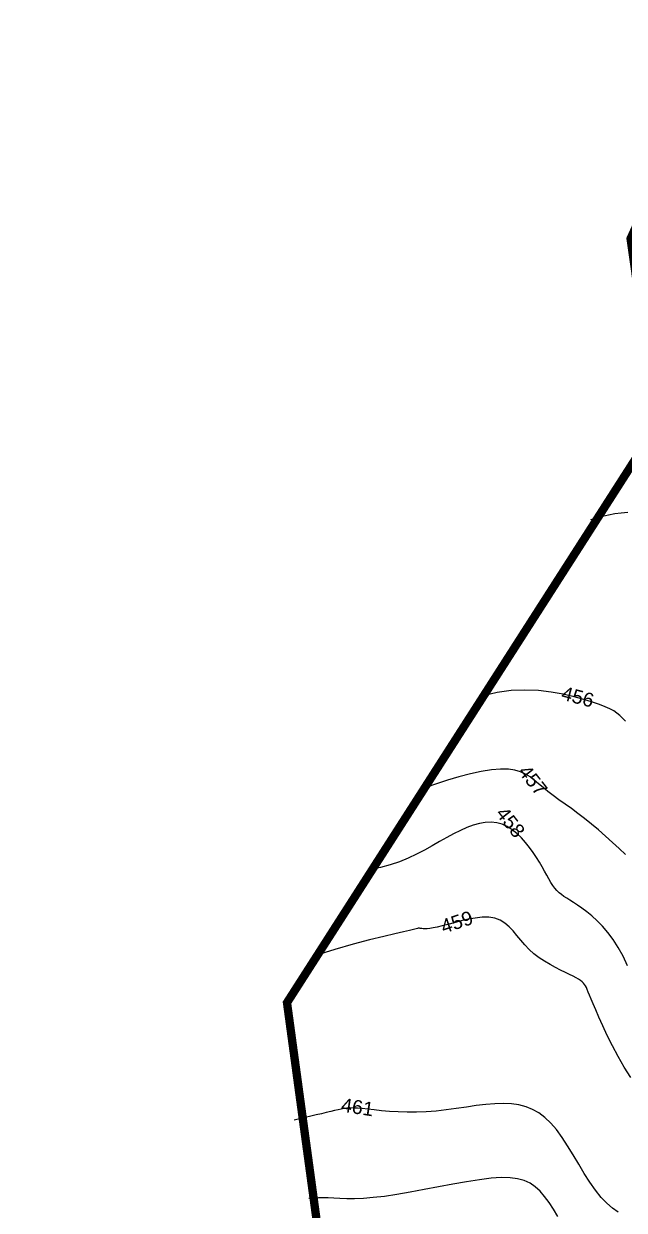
# Model space of a CAD drawing. Header units: metres. Extents: x 218545 to 227455, y 1543467 to 1556082.
# Drawn here: x 219586 to 219801.8, y 1551791.8 to 1552218.2 of the extents above; entities that cross this region are included whole.
import ezdxf

# ---------------------------------------------------------------- set-up
doc = ezdxf.new("R2010")
doc.units = ezdxf.units.M
doc.header["$MEASUREMENT"] = 0
doc.layers.add('2 M CONTOUR', color=33, linetype='Continuous')
doc.layers.add('SATGE-2', color=160, linetype='Continuous')
doc.layers.add('BO', color=7, linetype='Continuous', lineweight=30)
doc.styles.get("Standard").update_dxf_attribs({"font": 'arial.ttf'})

msp = doc.modelspace()

# ---------------------------------------------------------------- linework, layer by layer
at = {"layer": '2 M CONTOUR'}
for points in [[(219803.05213, 1552042.49026), (219800.65994, 1552042.32881), (219798.36813, 1552042.02785), (219796.148, 1552041.61283), (219793.97085, 1552041.10919), (219791.80798, 1552040.54236), (219789.6307, 1552039.93781)], [(219802.18177, 1551967.61032), (219801.16408, 1551968.66805), (219800.18108, 1551969.60208), (219799.14929, 1551970.44472), (219797.98524, 1551971.22828), (219796.60545, 1551971.98504), (219794.92644, 1551972.74731), (219792.86476, 1551973.5474), (219790.33691, 1551974.41759), (219787.28443, 1551975.3709), (219783.7489, 1551976.34311), (219779.79687, 1551977.25071), (219775.49492, 1551978.0102), (219770.90962, 1551978.53808), (219766.10754, 1551978.75083), (219761.15524, 1551978.56494), (219756.11931, 1551977.89692), (219751.06499, 1551976.69608)], [(219802.1895, 1551919.62168), (219799.90996, 1551921.79013), (219797.51558, 1551924.01809), (219795.04412, 1551926.25582), (219792.53335, 1551928.45361), (219790.02103, 1551930.56171), (219787.5414, 1551932.54102), (219785.11457, 1551934.39493), (219782.75714, 1551936.13745), (219780.48569, 1551937.7826), (219778.31681, 1551939.34438), (219776.26709, 1551940.83683), (219774.35312, 1551942.27394), (219772.59148, 1551943.66974), (219770.98189, 1551945.02911), (219769.45658, 1551946.32046), (219767.93091, 1551947.50305), (219766.32023, 1551948.53619), (219764.5399, 1551949.37913), (219762.50527, 1551949.99115), (219760.13171, 1551950.33154), (219757.33457, 1551950.35958), (219754.06322, 1551950.04998), (219750.40313, 1551949.43927), (219746.47376, 1551948.57941), (219742.39458, 1551947.52235), (219738.28507, 1551946.32008), (219734.26471, 1551945.02453), (219730.45296, 1551943.68769), (219730.02876, 1551943.52621)], [(219802.93509, 1551879.65107), (219801.34304, 1551883.06615), (219799.63682, 1551886.2355), (219797.81993, 1551889.08655), (219795.92272, 1551891.62216), (219793.98223, 1551893.86408), (219792.03551, 1551895.83405), (219790.11961, 1551897.55381), (219788.27159, 1551899.04511), (219786.52848, 1551900.32969), (219784.92733, 1551901.42929), (219783.49573, 1551902.36832), (219782.22336, 1551903.18183), (219781.09044, 1551903.90751), (219780.07719, 1551904.58307), (219779.16382, 1551905.24623), (219778.33056, 1551905.93468), (219777.55761, 1551906.68614), (219776.82521, 1551907.5383), (219776.11388, 1551908.52118), (219775.40548, 1551909.63407), (219774.68219, 1551910.86854), (219773.92619, 1551912.21618), (219773.11965, 1551913.66857), (219772.24474, 1551915.2173), (219771.28365, 1551916.85396), (219770.21855, 1551918.57012), (219769.03562, 1551920.35024), (219767.7371, 1551922.15027), (219766.32921, 1551923.919), (219764.81819, 1551925.60526), (219763.21027, 1551927.15784), (219761.51169, 1551928.52555), (219759.72869, 1551929.6572), (219757.86749, 1551930.5016), (219755.93347, 1551931.01994), (219753.92859, 1551931.22287), (219751.85393, 1551931.13345), (219749.71059, 1551930.7747), (219747.49967, 1551930.16969), (219745.22225, 1551929.34144), (219742.87944, 1551928.31301), (219740.47232, 1551927.10742), (219737.99939, 1551925.75172), (219735.44883, 1551924.2889), (219732.80619, 1551922.76592), (219730.05706, 1551921.22979), (219727.18701, 1551919.72746), (219724.1816, 1551918.30593), (219721.02641, 1551917.01217), (219717.70701, 1551915.89317), (219714.22433, 1551914.98342), (219710.64072, 1551914.26756)], [(219804.07765, 1551839.49223), (219801.73574, 1551843.19726), (219799.54129, 1551847.04406), (219797.51613, 1551850.90092), (219795.68208, 1551854.63612), (219794.06099, 1551858.11793), (219792.67466, 1551861.21463), (219791.53552, 1551863.82595), (219790.61824, 1551865.97739), (219789.88808, 1551867.7259), (219789.3103, 1551869.12842), (219788.85016, 1551870.2419), (219788.47292, 1551871.12328), (219788.14384, 1551871.82952), (219787.82818, 1551872.41755), (219787.49224, 1551872.93815), (219787.1065, 1551873.41731), (219786.64249, 1551873.87485), (219786.07172, 1551874.33061), (219785.36573, 1551874.80439), (219784.49604, 1551875.31603), (219783.43416, 1551875.88533), (219782.15163, 1551876.53213), (219780.63379, 1551877.27358), (219778.9212, 1551878.11616), (219777.06826, 1551879.06371), (219775.12936, 1551880.12005), (219773.15889, 1551881.289), (219771.21123, 1551882.57438), (219769.34079, 1551883.98003), (219767.60194, 1551885.50976), (219766.03024, 1551887.15583), (219764.58589, 1551888.86421), (219763.21026, 1551890.56931), (219761.84472, 1551892.20553), (219760.43063, 1551893.70726), (219758.90937, 1551895.00892), (219757.22229, 1551896.04491), (219755.31076, 1551896.74962), (219753.13845, 1551897.0797), (219750.75827, 1551897.08074), (219748.24539, 1551896.82056), (219745.67502, 1551896.36698), (219743.12235, 1551895.78783), (219740.66258, 1551895.15094), (219738.3709, 1551894.52413), (219736.32251, 1551893.97522), (219734.57504, 1551893.55745), (219733.11586, 1551893.26565), (219731.91477, 1551893.08007), (219730.94159, 1551892.98096), (219730.16611, 1551892.94855), (219729.55815, 1551892.9631), (219729.0875, 1551893.00485), (219728.72399, 1551893.05403), (219728.44073, 1551893.09443), (219728.22418, 1551893.1239), (219728.0641, 1551893.14385), (219727.95028, 1551893.15567), (219727.87249, 1551893.16075), (219727.8205, 1551893.16048), (219727.78408, 1551893.15626), (219727.75301, 1551893.14948), (219727.69536, 1551893.13572), (219727.49241, 1551893.08726), (219727.00372, 1551892.97059), (219726.08888, 1551892.75218), (219724.60744, 1551892.3985), (219722.41899, 1551891.87602), (219719.3831, 1551891.15122), (219715.35934, 1551890.19057), (219710.27449, 1551888.96066), (219704.32422, 1551887.42848), (219697.77138, 1551885.56114), (219690.87885, 1551883.32576)], [(219799.62502, 1551791.18477), (219797.51794, 1551792.61506), (219795.45579, 1551794.34135), (219793.4242, 1551796.45095), (219791.41048, 1551798.99832), (219789.40857, 1551801.90651), (219787.41403, 1551805.06571), (219785.42244, 1551808.36611), (219783.42939, 1551811.69791), (219781.43045, 1551814.9513), (219779.42121, 1551818.01649), (219777.39723, 1551820.78365), (219775.35064, 1551823.16487), (219773.2597, 1551825.15978), (219771.09921, 1551826.78986), (219768.84397, 1551828.07664), (219766.46878, 1551829.0416), (219763.94843, 1551829.70627), (219761.25774, 1551830.09213), (219758.37151, 1551830.22069), (219755.27504, 1551830.1185), (219751.99576, 1551829.83226), (219748.5716, 1551829.41372), (219745.0405, 1551828.91463), (219741.44039, 1551828.38672), (219737.8092, 1551827.88175), (219734.18488, 1551827.45146), (219730.60534, 1551827.1476), (219727.10753, 1551827.00797), (219723.72428, 1551827.01469), (219720.48744, 1551827.1359), (219717.42884, 1551827.33979), (219714.58033, 1551827.59451), (219711.97373, 1551827.86823), (219709.6409, 1551828.12912), (219707.61367, 1551828.34534), (219705.9073, 1551828.49094), (219704.47068, 1551828.56352), (219703.23615, 1551828.56655), (219702.13603, 1551828.50351), (219701.10265, 1551828.37786), (219700.06833, 1551828.19309), (219698.9654, 1551827.95268), (219697.72617, 1551827.6601), (219696.29928, 1551827.31943), (219694.69854, 1551826.93727), (219692.95409, 1551826.5208), (219691.09606, 1551826.0772), (219689.15456, 1551825.61368), (219687.15973, 1551825.13743), (219685.14168, 1551824.65563), (219683.13055, 1551824.17549)], [(219777.95361, 1551789.59229), (219776.36572, 1551792.17667), (219774.76965, 1551794.61155), (219773.16187, 1551796.80969), (219771.52804, 1551798.6993), (219769.81044, 1551800.2703), (219767.94051, 1551801.52806), (219765.84971, 1551802.47793), (219763.46946, 1551803.12527), (219760.73123, 1551803.47543), (219757.56644, 1551803.53378), (219753.90654, 1551803.30568), (219749.71628, 1551802.80624), (219745.09358, 1551802.08964), (219740.16966, 1551801.21982), (219735.07573, 1551800.26074), (219729.94301, 1551799.27633), (219724.90273, 1551798.33054), (219720.08611, 1551797.4873), (219715.62436, 1551796.81056), (219711.6197, 1551796.34719), (219708.05833, 1551796.07571), (219704.89742, 1551795.95758), (219702.09417, 1551795.95425), (219699.60577, 1551796.02717), (219697.38939, 1551796.13779), (219695.40224, 1551796.24756), (219693.6015, 1551796.31794), (219691.9285, 1551796.31365), (219690.26116, 1551796.21252), (219688.46155, 1551795.99564)]]:
    msp.add_lwpolyline(points, dxfattribs=at)
at = {"layer": 'BO', "ltscale": 100, "const_width": 3, "elevation": -1469.86579}
msp.add_lwpolyline([(219587.53063, 1551681.97468), (219691.66685, 1551785.12395), (219680.608, 1551866.41314), (219813.56157, 1552073.8656), (219804.03796, 1552140.92324), (219887.21041, 1552323.74506), (219828.85962, 1552346.50964), (219819.52231, 1552468.42724), (219810.54193, 1552464.71679), (219790.15254, 1552450.63769), (219787.85037, 1552450.88934), (219732.65658, 1552477.75664), (219751.94079, 1552565.01089), (219769.11357, 1552624.66454)], dxfattribs=at)
at = {"layer": 'SATGE-2', "lineweight": 40, "elevation": -1469.86579}
msp.add_lwpolyline([(222588.52107, 1551656.42507), (219587.53063, 1551681.97468), (219587.53063, 1551681.97468), (219691.66685, 1551785.12395), (219680.608, 1551866.41314), (219813.56157, 1552073.8656), (219804.03796, 1552140.92324), (219887.21041, 1552323.74506), (219828.85962, 1552346.50964), (219819.52231, 1552468.42724), (219810.54193, 1552464.71679), (219790.15254, 1552450.63769), (219787.85037, 1552450.88934), (219732.65658, 1552477.75664), (219751.94079, 1552565.01089), (219769.11357, 1552624.66454), (221602.96501, 1552627.59878)], dxfattribs=at)

# ---------------------------------------------------------------- texts
at = {"layer": '2 M CONTOUR', "char_height": 5, "attachment_point": 5}
for s, insert, rotation in [('{456}', (219785.06954, 1551976.28369, -1013.86579), 345.1145354), ('{457}', (219768.96099, 1551946.27461, -1012.86579), 308.3220479), ('{458}', (219760.8963, 1551931.25068, -1011.86579), 308.3220479), ('{459}', (219741.62707, 1551895.35347, -1010.86579), 18.6251722), ('{461}', (219705.93858, 1551828.86838, -1008.86579), 351.3429361)]:
    msp.add_mtext(s, dxfattribs=dict(at, insert=insert, rotation=rotation))

doc.saveas('drawing.dxf')
